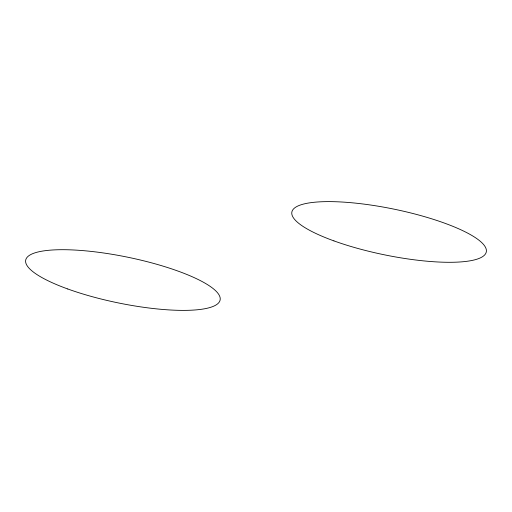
<?xml version="1.0" encoding="UTF-8"?>
<svg xmlns="http://www.w3.org/2000/svg" width="512" height="512" viewBox="0 0 512 512"><rect width="100%" height="100%" fill="white"/><g stroke="black" fill="none" stroke-linecap="round" stroke-linejoin="round"><path stroke-width="0.77" d="M333.926 240.89A99.232 23.334 11.6 0 0 486.099 252.602A99.232 23.334 11.6 0 0 347.232 202.381A99.232 23.334 11.6 0 0 333.926 240.89M67.757 288.973A99.232 23.334 11.6 0 0 219.923 300.691A99.232 23.334 11.6 0 0 81.056 250.464A99.232 23.334 11.6 0 0 67.757 288.973"/></g></svg>
